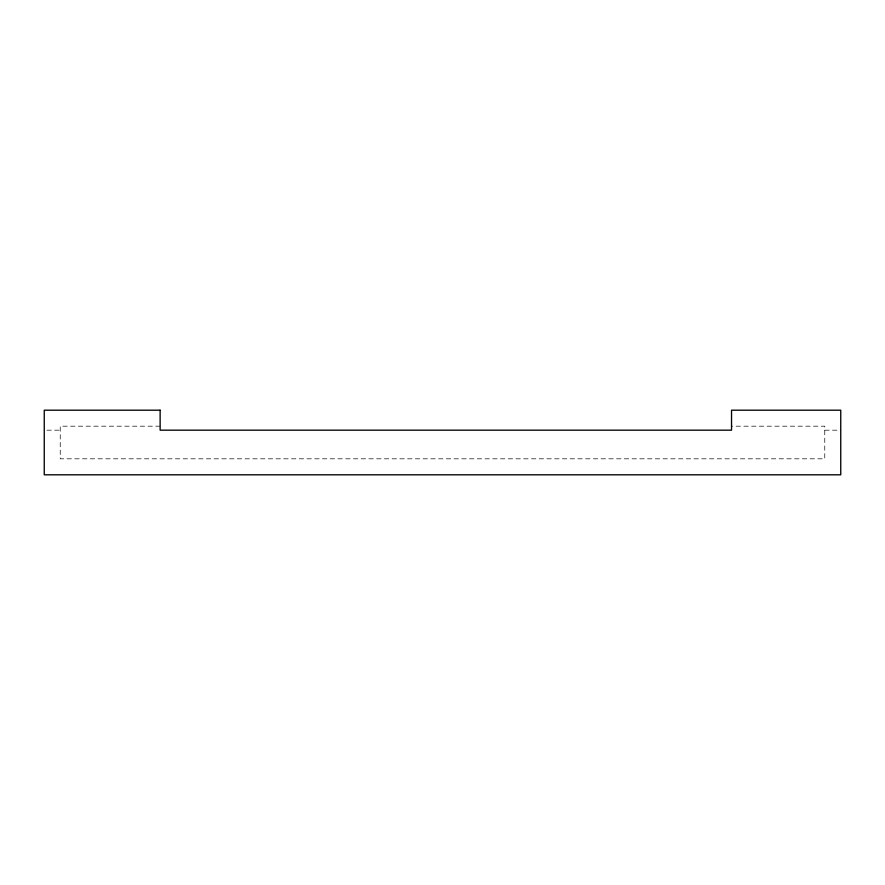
<?xml version="1.0" encoding="UTF-8"?>
<svg xmlns="http://www.w3.org/2000/svg" width="885" height="885" viewBox="0 0 885 885"><rect width="100%" height="100%" fill="white"/><g stroke="black" fill="none" stroke-linecap="round" stroke-linejoin="round"><path stroke-width="0.66" stroke-dasharray="4.42 3.32" d="M160.13 426.183L60.235 426.183L60.235 458.817L824.765 458.817L824.765 426.183L731.53 426.183M46.916 430.176L60.235 430.176M824.765 430.176L840.75 430.176"/><path stroke-width="1.33" d="M160.13 410.197L44.25 410.197L44.25 474.802L840.75 474.802L840.75 410.197L731.53 410.197L731.53 430.176L160.13 430.176L160.13 410.197"/></g></svg>
